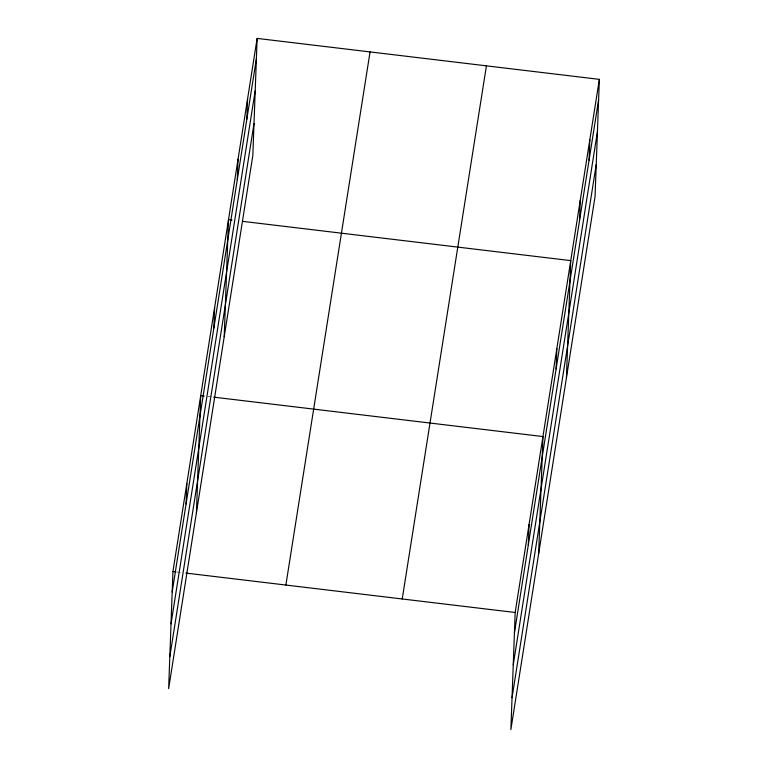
<?xml version="1.0" encoding="UTF-8"?>
<svg xmlns="http://www.w3.org/2000/svg" width="768" height="768" viewBox="0 0 768 768"><rect width="100%" height="100%" fill="white"/><g stroke="black" fill="none" stroke-linecap="round" stroke-linejoin="round"><path stroke-width="0.58" stroke-dasharray="3.84 2.88" d="M207.773 396.442L211.306 396.864M176.467 571.949L181.171 572.515"/><path stroke-width="1.15" d="M257.126 38.4L172.934 571.526L168.643 688.637L252.826 155.51L257.126 38.4L599.357 79.363L595.066 196.474L510.874 729.6L515.174 612.49L599.357 79.363M186.077 503.981L186.826 483.562M196.426 512.707L200.717 395.597L204.25 396.019M213.859 328.051L214.608 307.632M224.208 336.778L228.499 219.667L232.032 220.09M237.293 179.664L238.042 159.245M246.835 119.242L247.584 98.822M528.317 544.944L529.066 524.525M538.656 553.67L542.957 436.56L213.658 397.142M556.099 369.005L556.848 348.586M566.438 377.731L570.73 260.621L242.621 221.357M579.523 220.618L580.272 200.198M589.066 160.195L589.814 139.776M172.186 591.946L256.378 58.819M171.024 623.856L255.206 90.73M169.814 656.736L253.997 123.6M285.878 585.043L370.061 51.917M402.23 598.973L486.422 65.846M514.426 632.909L598.608 99.782M513.254 664.819L597.437 131.683M512.045 697.69L596.227 164.563M172.934 571.526L175.296 571.814M185.875 573.082L515.174 612.49"/></g></svg>
